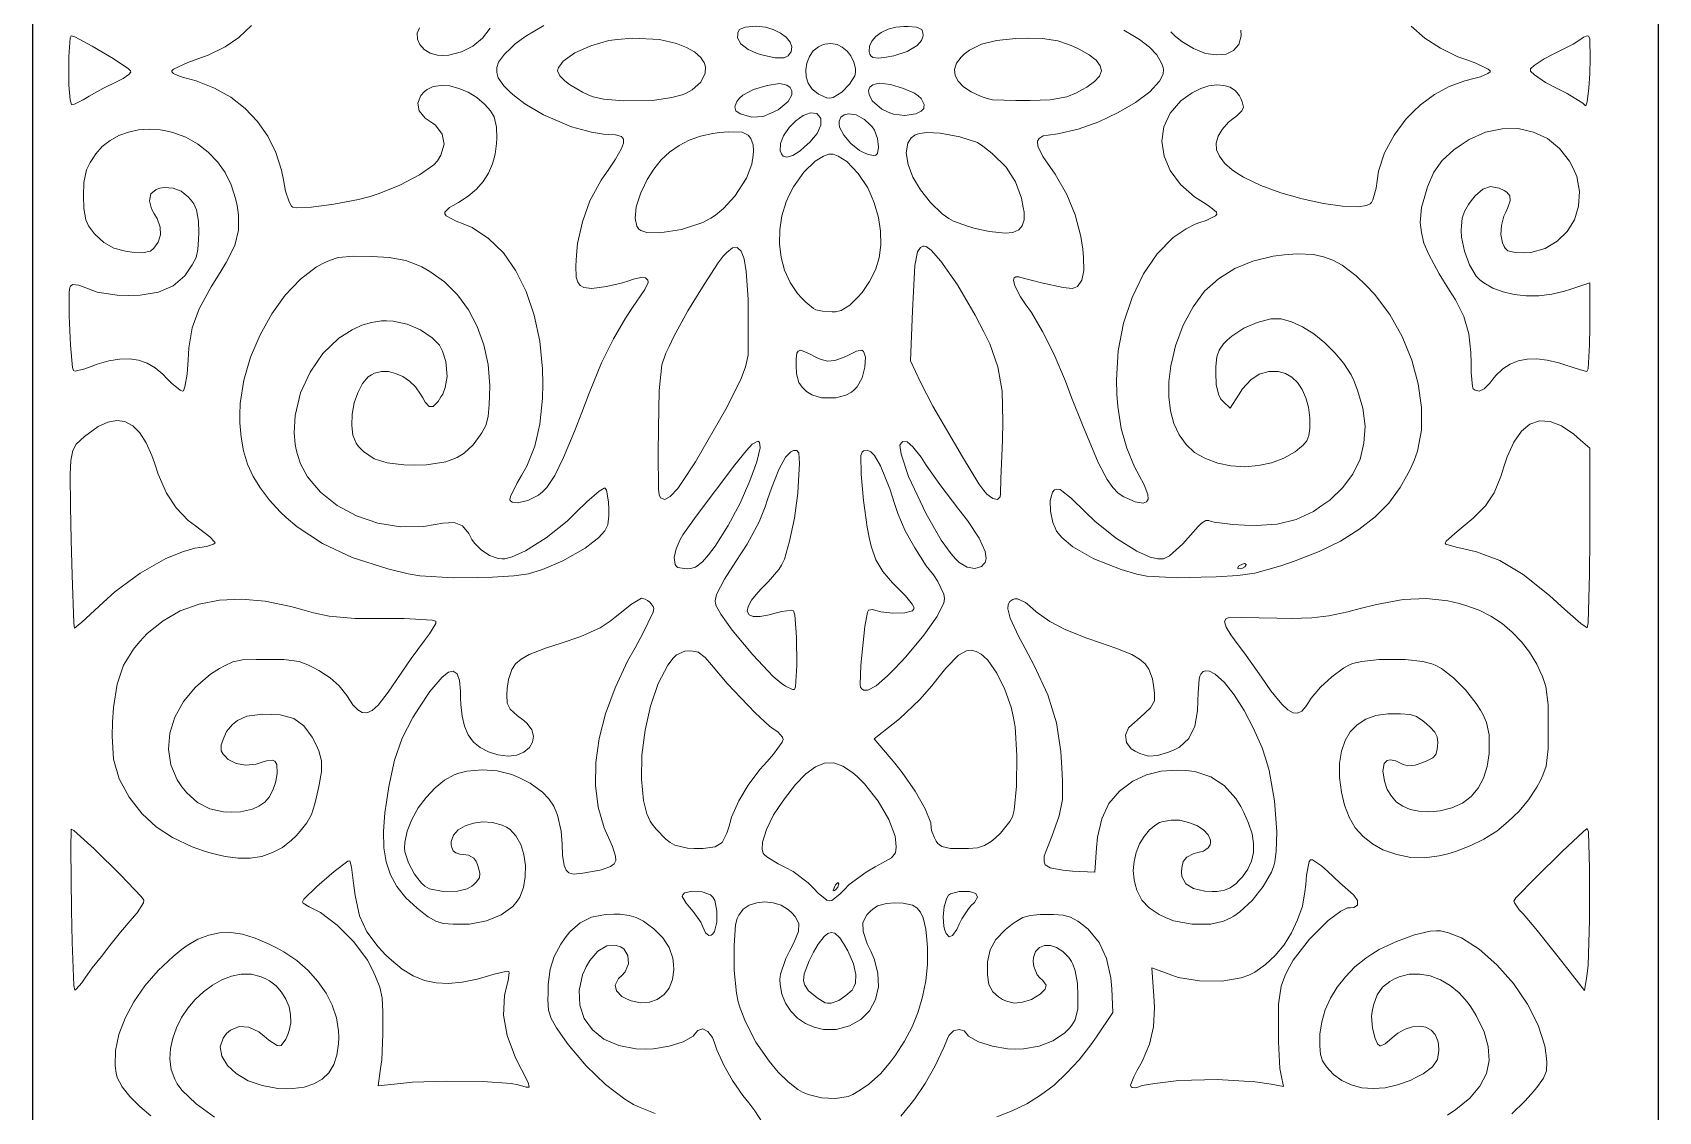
# Model space of a CAD drawing. Header units: metres. Extents: x 499 to 799, y -169 to 531.
# Drawn here: x 498.6 to 798.6, y -18.3 to 180.8 of the extents above; entities that cross this region are included whole.
import ezdxf

# ---------------------------------------------------------------- set-up
doc = ezdxf.new("R2010")
doc.units = ezdxf.units.M

msp = doc.modelspace()

# ---------------------------------------------------------------- linework, layer by layer
msp.add_lwpolyline([(498.59, -168.53), (798.59, -168.53), (798.59, 531.47), (498.59, 531.47)], close=True)
at = {"color": 7, "lineweight": 0}
for points in [[(505.28, 176.38), (505.53, 179.83), (505.72, 180.17), (506.4, 179.98), (509.61, 178.28), (513.45, 175.99), (516.31, 174.1), (516.65, 173.71), (516.7, 173.51), (516.36, 173.08), (515.29, 172.3), (514.23, 171.77), (511.55, 170.5), (509.03, 169.04), (507.96, 168.41), (506.31, 167.59), (505.92, 167.49), (505.77, 167.54), (505.53, 168.41), (505.28, 171.09), (505.28, 173.85)], [(632.49, 176.87), (630.6, 177.69), (629.28, 178.71), (628.65, 179.83), (628.7, 180.41), (628.75, 180.8), (629.04, 181.34), (630.06, 181.82), (631.42, 181.92), (632.25, 181.97), (633.8, 181.77), (635.26, 181.34), (636.57, 180.71), (637.64, 179.93), (638.37, 179.05), (638.66, 178.13), (638.56, 177.26), (638.27, 176.87), (637.98, 176.53), (637.25, 176.14), (635.6, 176.14), (633.61, 176.58)], [(652.95, 177.3), (653, 178.28), (653.43, 179.2), (654.21, 180.07), (655.18, 180.8), (656.45, 181.39), (657.85, 181.77), (659.36, 181.92), (660.14, 181.92), (661.69, 181.82), (662.66, 181.34), (662.86, 180.75), (662.91, 180.27), (662.86, 179.98), (662.62, 179.35), (661.79, 178.42), (659.99, 177.3), (657.51, 176.48), (656.06, 176.24), (654.7, 176.04), (653.63, 176.19), (653.24, 176.53), (653.09, 176.82)], [(784.62, 167.78), (781.71, 169.53), (779.76, 170.55), (777.77, 171.57), (775.73, 172.98), (775, 173.66), (774.95, 173.85), (775, 174.1), (775.63, 174.73), (777.48, 175.94), (779.28, 176.87), (782.83, 178.67), (784.43, 179.69), (784.77, 179.93), (785.45, 180.17), (785.69, 180.12), (785.89, 179.69), (785.98, 175.94), (785.89, 173.22), (785.74, 170.55), (785.4, 167.98), (785.21, 167.25), (785.06, 167.34)], [(600.03, 169.77), (597.65, 171.23), (596.83, 171.91), (595.85, 172.79), (595.47, 173.71), (595.66, 174.34), (595.85, 174.68), (596.49, 175.51), (598.62, 177.06), (601.59, 178.37), (604.89, 179.3), (606.54, 179.54), (609.27, 179.73), (614.27, 179.49), (617.43, 178.76), (619.23, 178.03), (620.73, 177.21), (621.9, 176.19), (622.29, 175.6), (622.53, 175.26), (622.77, 174.49), (622.72, 173.27), (621.9, 171.67), (620.3, 170.21), (619.18, 169.63), (618.45, 169.29), (616.55, 168.8), (612.96, 168.27), (607.61, 168.17), (604.02, 168.51), (602.03, 168.95), (601.25, 169.24)], [(642.45, 170.36), (641.72, 171.43), (641.33, 172.64), (641.24, 173.9), (641.43, 175.17), (641.92, 176.38), (642.65, 177.4), (643.62, 178.18), (644.2, 178.47), (644.78, 178.67), (645.9, 178.76), (647.02, 178.57), (647.99, 178.08), (648.91, 177.35), (649.59, 176.48), (650.13, 175.36), (650.42, 174.15), (650.42, 173.47), (650.32, 172.83), (649.35, 171.28), (647.89, 169.77), (646.34, 168.8), (645.71, 168.7), (645.12, 168.75), (643.62, 169.43), (642.94, 169.97)], [(673.6, 169), (671.75, 169.87), (670.34, 170.79), (669.37, 171.81), (668.79, 172.88), (668.69, 174), (669.08, 175.12), (669.9, 176.28), (670.49, 176.82), (671.46, 177.55), (673.65, 178.67), (676.42, 179.35), (680.01, 179.69), (682.2, 179.73), (684.92, 179.69), (687.79, 179.25), (689.53, 178.67), (690.51, 178.28), (691.67, 177.74), (693.52, 176.67), (694.83, 175.7), (695.56, 174.68), (695.8, 173.71), (695.46, 172.74), (694.54, 171.77), (693.13, 170.7), (692.21, 170.21), (691.19, 169.68), (689.44, 168.95), (686.33, 168.41), (682.64, 168.27), (680.01, 168.27), (675.69, 168.41), (674.72, 168.61)], [(629.14, 165.79), (628.36, 166.32), (628.17, 167.1), (628.56, 168.07), (629.04, 168.66), (629.62, 169.24), (631.62, 170.26), (634.14, 171.04), (636.43, 171.38), (637.25, 171.23), (637.74, 171.09), (638.37, 170.65), (638.71, 170.02), (638.66, 169.29), (638.03, 168.07), (636.18, 166.52), (634.82, 165.89), (633.41, 165.3), (631.32, 165.21), (629.82, 165.59)], [(655.28, 166.66), (653.53, 168.17), (652.95, 169.38), (652.85, 170.11), (653.09, 170.7), (653.63, 171.13), (654.06, 171.28), (654.79, 171.43), (656.88, 171.18), (659.26, 170.5), (661.3, 169.63), (661.98, 169.14), (662.52, 168.61), (663.1, 167.49), (663.05, 167), (663.01, 166.76), (662.57, 166.27), (661.55, 165.79), (659.56, 165.5), (657.42, 165.74), (656.45, 166.08)], [(636.52, 158.94), (636.57, 160.3), (637.16, 161.76), (638.18, 163.26), (639.44, 164.53), (640.8, 165.5), (642.11, 165.98), (643.28, 165.84), (643.67, 165.45), (644.01, 164.96), (644.01, 163.7), (643.33, 162.19), (642.01, 160.54), (641.04, 159.72), (640.22, 158.99), (638.86, 158.11), (637.79, 157.77), (637.06, 158.01), (636.77, 158.4)], [(651.15, 159.04), (649.59, 160.3), (648.28, 161.85), (647.46, 163.36), (647.41, 163.94), (647.41, 164.43), (647.75, 165.16), (648.33, 165.59), (649.16, 165.79), (650.57, 165.59), (652.07, 164.77), (653.04, 163.89), (653.48, 163.41), (653.92, 162.78), (654.5, 161.22), (654.7, 159.62), (654.5, 158.45), (654.21, 158.16), (653.92, 158.06), (652.66, 158.35), (651.88, 158.65)], [(522.63, 117.73), (521.22, 118.9), (519.72, 119.78), (518.16, 120.31), (516.46, 120.6), (514.61, 120.55), (512.67, 120.21), (510.53, 119.58), (509.41, 119.14), (508.25, 118.75), (506.45, 118.32), (506.16, 118.41), (505.97, 119), (505.58, 123.13), (505.33, 128.52), (505.33, 132.89), (505.48, 133.72), (505.58, 134.01), (505.97, 134.3), (507.13, 134.16), (508.93, 133.48), (510.53, 132.89), (514.23, 132.31), (516.36, 132.26), (518.45, 132.31), (521.85, 132.89), (524.53, 134.06), (526.66, 135.91), (527.54, 137.17), (528.07, 137.95), (528.75, 139.31), (529.09, 140.77), (529.24, 142.61), (529.29, 143.83), (529.24, 146.01), (528.85, 148.1), (528.36, 149.17), (527.98, 149.66), (527.39, 150.39), (526.03, 151.5), (524.53, 152.09), (522.92, 152.23), (522.1, 152.09), (521.37, 151.84), (520.4, 151.02), (520.15, 149.75), (520.54, 148.25), (521.03, 147.33), (521.56, 146.45), (522.15, 144.9), (522.19, 143.49), (521.76, 142.13), (521.27, 141.45), (520.98, 141.01), (520.35, 140.43), (518.89, 140.13), (516.99, 140.28), (515.73, 140.43), (513.59, 141.01), (511.75, 142.03), (510.05, 143.63), (509.27, 144.65), (508.93, 145.14), (508.44, 146.21), (508.05, 148.35), (508.01, 150.68), (508.05, 153.11), (508.54, 155.44), (509.22, 156.8), (509.71, 157.58), (510.24, 158.4), (511.46, 159.76), (512.91, 160.88), (514.52, 161.8), (516.27, 162.44), (518.11, 162.83), (520.1, 162.97), (522.15, 162.83), (523.17, 162.63), (524.48, 162.34), (526.86, 161.46), (529.04, 160.25), (530.99, 158.74), (532.69, 156.95), (534.1, 154.95), (535.22, 152.67), (536.04, 150.19), (536.33, 148.88), (536.58, 147.18), (536.58, 144.31), (535.9, 141.49), (534.34, 138.34), (533.22, 136.49), (531.57, 133.87), (529.34, 129.78), (528.07, 126.29), (527.44, 122.64), (527.3, 120.41), (527.1, 117.73), (526.71, 115.4), (526.42, 114.67), (526.23, 114.62), (525.84, 114.77), (524.23, 116.08), (523.31, 117.01)], [(610.09, 145.04), (609.75, 146.55), (609.99, 148.64), (610.82, 151.21), (611.5, 152.62), (611.99, 153.69), (613.2, 155.59), (614.56, 157.29), (616.12, 158.74), (617.87, 159.96), (619.76, 160.93), (621.85, 161.66), (624.13, 162.19), (625.35, 162.34), (627.05, 162.48), (629.53, 162.39), (630.64, 161.85), (631.13, 161.27), (631.57, 160.06), (631.62, 158.94), (631.57, 158.16), (631.28, 156.51), (630.3, 153.93), (628.17, 150.58), (626.08, 148.35), (624.57, 147.08), (623.75, 146.55), (622.24, 145.72), (618.35, 144.46), (614.32, 143.83), (611.94, 143.92), (610.82, 144.26), (610.48, 144.51)], [(671.12, 145.04), (668.54, 146.01), (667.67, 146.5), (666.45, 147.37), (664.27, 149.41), (662.42, 151.75), (661.01, 154.13), (660.14, 156.46), (659.8, 158.6), (660.09, 160.4), (660.72, 161.37), (661.35, 161.85), (661.79, 162.05), (662.28, 162.19), (663.59, 162.34), (666.07, 162.24), (669.71, 161.56), (672.92, 160.49), (673.94, 159.81), (675.64, 158.5), (678.21, 155.93), (679.96, 153.25), (681.08, 150.24), (681.37, 148.54), (681.52, 147.67), (681.52, 146.26), (681.18, 145.14), (680.55, 144.36), (679.48, 143.92), (678.07, 143.78), (675.15, 144.07), (672.48, 144.65)], [(764.26, 115.45), (764.02, 118.03), (764.02, 119.82), (763.97, 121.77), (763.58, 125.22), (762.66, 128.38), (761.11, 131.49), (760.04, 133.19), (758.14, 136.25), (756.2, 139.84), (755.32, 141.93), (754.84, 143.88), (754.64, 145.72), (754.89, 148.49), (755.47, 150.63), (755.96, 152.33), (757.12, 155), (758.68, 157.19), (760.81, 159.13), (762.18, 160.1), (763.68, 161.03), (766.69, 162.39), (769.76, 163.02), (772.72, 163.07), (775.54, 162.44), (778.11, 161.22), (780.35, 159.42), (782.19, 157.04), (782.92, 155.63), (783.51, 154.22), (783.99, 151.46), (783.85, 148.78), (783.07, 146.26), (781.76, 144.07), (779.91, 142.27), (777.68, 140.96), (775.05, 140.23), (773.59, 140.13), (772.14, 140.18), (770.82, 140.52), (770.29, 141.01), (770.1, 141.3), (769.8, 141.98), (769.51, 143.54), (769.61, 145.19), (770.05, 146.89), (770.39, 147.67), (770.82, 148.49), (771.21, 149.75), (771.16, 150.68), (770.63, 151.36), (770.14, 151.65), (769.22, 152.09), (767.62, 152.38), (766.16, 151.89), (764.75, 150.68), (764.02, 149.75), (763.54, 149.07), (762.81, 147.76), (762.37, 146.55), (762.22, 145.14), (762.18, 144.26), (762.22, 143.05), (762.81, 140.43), (763.73, 137.9), (764.95, 135.86), (765.63, 135.18), (766.35, 134.59), (768.01, 133.62), (769.9, 132.94), (771.94, 132.46), (774.18, 132.21), (776.51, 132.21), (778.89, 132.51), (781.27, 133.04), (782.44, 133.43), (785.89, 134.59), (785.89, 126.43), (785.84, 123.18), (785.6, 118.75), (785.35, 118.27), (784.19, 118.56), (781.32, 119.48), (780.2, 119.87), (778.06, 120.36), (776.12, 120.6), (774.37, 120.55), (772.72, 120.21), (771.21, 119.58), (769.85, 118.71), (768.59, 117.49), (768.01, 116.81), (767.47, 116.08), (766.4, 115.06), (765.53, 114.62), (764.75, 114.77), (764.41, 115.06)], [(642.69, 129.88), (641.24, 131.05), (640.51, 131.78), (639.73, 132.65), (638.37, 134.69), (637.35, 136.93), (636.72, 139.31), (636.43, 141.83), (636.48, 144.41), (636.86, 146.99), (637.64, 149.56), (638.18, 150.77), (639, 152.33), (640.9, 155.05), (642.99, 157.09), (644.54, 158.01), (645.51, 158.35), (645.95, 158.35), (646.34, 158.35), (647.26, 158.01), (648.82, 156.99), (650.91, 154.81), (652.7, 152.14), (653.34, 150.73), (653.87, 149.37), (654.65, 146.69), (655.04, 144.12), (655.09, 141.59), (654.79, 139.21), (654.11, 136.98), (653.04, 134.84), (651.68, 132.85), (650.81, 131.92), (649.4, 130.46), (647.8, 129.49), (646.73, 129.25), (646.14, 129.25), (644.35, 129.4), (643.13, 129.64)], [(614.08, 96.5), (614.03, 103.16), (614.08, 107.77), (614.22, 114.72), (614.71, 119.48), (615.44, 121.62), (616.02, 122.84), (616.94, 124.73), (619.52, 129.44), (622.48, 134.3), (625.11, 138.29), (626.03, 139.5), (626.66, 140.18), (627.73, 141.06), (628.6, 141.15), (629.33, 140.47), (629.87, 139.02), (630.26, 136.68), (630.6, 131.58), (630.64, 126.77), (630.64, 124.44), (630.6, 121.28), (630.16, 119.09), (629.33, 116.96), (628.65, 115.55), (626.51, 111.32), (620.88, 101.55), (618.4, 97.76), (617.62, 96.65), (616.26, 95.19), (615.24, 94.61), (614.46, 94.95), (614.22, 95.48)], [(673.21, 97.52), (670.15, 102.48), (664.71, 111.86), (662.42, 116.28), (660.58, 120.21), (660.96, 129.44), (661.11, 132.99), (661.4, 137.8), (661.89, 140.33), (662.42, 141.15), (662.86, 141.35), (663.1, 141.35), (663.44, 141.3), (664.37, 140.62), (666.16, 138.58), (669.22, 134.21), (672.53, 128.62), (674.13, 125.56), (675.2, 123.32), (676.71, 119.09), (677.48, 114.62), (677.63, 109.04), (677.53, 105.54), (677.24, 98.44), (677.19, 95.67), (677.1, 95.14), (676.61, 94.61), (675.74, 94.8), (674.67, 95.63), (674.13, 96.26)], [(564.13, 81.83), (557.57, 83.92), (552.08, 86.49), (547.41, 89.55), (545.37, 91.3), (544.25, 92.37), (542.31, 94.51), (540.66, 96.7), (539.3, 98.88), (538.28, 101.17), (537.5, 103.59), (537.06, 106.12), (536.82, 108.79), (536.82, 110.25), (536.92, 112.34), (537.6, 116.62), (538.81, 120.89), (540.56, 125.02), (542.75, 128.91), (545.23, 132.36), (548.04, 135.28), (551.01, 137.56), (552.51, 138.34), (553.39, 138.72), (554.99, 139.26), (557.86, 139.55), (561.16, 139.45), (564.37, 139.26), (567.48, 138.72), (569.37, 138), (570.39, 137.56), (571.9, 136.73), (574.62, 134.79), (577, 132.41), (579.04, 129.64), (580.65, 126.53), (581.86, 123.18), (582.64, 119.53), (582.98, 115.69), (582.93, 113.7), (582.83, 112.15), (582.64, 109.91), (582.2, 108.31), (581.47, 106.9), (580.89, 106.07), (579.87, 104.71), (578.22, 103.16), (576.95, 102.38), (574.86, 101.55), (571.27, 101.02), (569.03, 100.97), (567.09, 101.02), (564.03, 101.36), (561.65, 102.14), (559.66, 103.5), (558.73, 104.42), (558.3, 105), (557.71, 106.51), (557.52, 108.31), (557.57, 110.35), (557.96, 112.44), (558.59, 114.33), (559.46, 116.03), (560.53, 117.25), (561.11, 117.64), (561.7, 117.93), (562.96, 118.22), (564.27, 118.22), (565.58, 117.88), (566.9, 117.3), (568.11, 116.47), (569.23, 115.4), (570.2, 114.09), (570.59, 113.36), (571.03, 112.58), (571.75, 111.76), (572.53, 111.81), (573.41, 112.73), (573.94, 113.56), (574.28, 114.09), (574.72, 115.3), (575.06, 117.35), (574.86, 120.12), (574.23, 122.01), (573.65, 123.08), (573.26, 123.52), (572.34, 124.44), (570.15, 125.95), (567.72, 127.01), (565.15, 127.55), (563.88, 127.6), (562.96, 127.6), (561.11, 127.31), (559.32, 126.77), (557.57, 125.95), (555.09, 124.39), (552.17, 121.57), (549.79, 118.12), (548.04, 114.28), (547.02, 110.15), (546.88, 106.95), (547.02, 104.86), (547.22, 103.84), (547.46, 102.91), (548.04, 101.21), (549.31, 98.83), (551.74, 95.97), (554.8, 93.54), (558.34, 91.59), (562.28, 90.28), (566.46, 89.6), (570.73, 89.65), (572.87, 90.04), (574.28, 90.28), (576.37, 90.38), (577.93, 89.75), (579.09, 88.34), (579.67, 87.27), (580.11, 86.59), (581.38, 85.33), (582.88, 84.31), (584.49, 83.72), (585.21, 83.67), (585.75, 83.67), (587.11, 84.06), (589.54, 85.13), (593.33, 87.56), (597.22, 90.62), (598.96, 92.32), (600.86, 94.22), (603.14, 96.16), (604.07, 96.74), (604.26, 96.74), (604.5, 96.36), (604.84, 94.22), (604.89, 92.76), (604.89, 91.59), (604.75, 89.94), (604.16, 88.82), (603, 87.56), (601.98, 86.73), (600.57, 85.62), (596.44, 83.28), (594.25, 82.36), (592.65, 81.73), (590.12, 80.9), (587.4, 80.52), (583.46, 80.32), (580.6, 80.22), (576.27, 80.18), (570.05, 80.52), (567.92, 80.9)], [(699.45, 81.73), (694.39, 83.67), (690.51, 85.86), (688.51, 87.61), (687.54, 88.78), (687.25, 89.41), (686.81, 90.38), (686.38, 92.47), (686.33, 94.46), (686.77, 95.97), (687.15, 96.4), (687.45, 96.55), (688.17, 96.45), (690.21, 94.9), (692.79, 92.37), (694.64, 90.57), (698.57, 87.41), (702.31, 85.08), (704.79, 84.01), (706.2, 83.67), (706.78, 83.67), (707.27, 83.67), (708.39, 84.21), (710.82, 86.44), (713.63, 89.65), (714.27, 90.28), (715.09, 90.72), (715.63, 90.72), (715.92, 90.62), (716.6, 90.43), (720.05, 90.04), (722.19, 89.89), (724.37, 89.8), (728.26, 90.09), (731.71, 90.96), (734.92, 92.42), (736.47, 93.49), (737.93, 94.51), (740.31, 96.79), (742.21, 99.32), (743.52, 102.09), (744.25, 105.05), (744.44, 108.16), (744.05, 111.47), (743.08, 114.82), (742.35, 116.57), (741.87, 117.64), (740.5, 119.73), (738.85, 121.72), (737.01, 123.52), (734.97, 125.17), (732.92, 126.48), (730.88, 127.4), (728.99, 127.94), (728.11, 127.99), (727.05, 127.94), (724.57, 127.31), (722.09, 126.24), (719.85, 124.78), (719.03, 124), (718.35, 123.32), (717.52, 122.16), (717.08, 120.94), (716.94, 119.19), (716.94, 117.98), (716.99, 115.84), (717.38, 114.04), (717.86, 113.17), (718.25, 112.73), (719.56, 111.47), (721.12, 113.9), (721.85, 115.06), (723.35, 116.71), (724.91, 117.78), (726.71, 118.22), (727.73, 118.27), (728.41, 118.27), (729.77, 117.88), (730.93, 117.2), (732, 116.23), (732.83, 114.92), (733.51, 113.41), (733.99, 111.66), (734.24, 109.67), (734.24, 108.65), (734.24, 107.73), (734.09, 106.41), (733.7, 105.44), (732.97, 104.57), (732.44, 104.13), (731.56, 103.4), (729.47, 102.23), (727.19, 101.36), (724.76, 100.87), (722.24, 100.68), (719.71, 100.83), (717.28, 101.31), (715, 102.19), (713.98, 102.72), (713, 103.3), (711.45, 104.76), (710.14, 106.56), (709.16, 108.65), (708.53, 110.98), (708.24, 113.56), (708.24, 116.33), (708.63, 119.29), (708.97, 120.84), (709.5, 122.98), (710.91, 126.82), (712.71, 130.17), (714.85, 133.04), (717.42, 135.37), (720.39, 137.27), (723.74, 138.63), (727.48, 139.55), (729.52, 139.79), (731.9, 139.99), (734.92, 139.84), (736.76, 139.41), (738.51, 138.77), (740.21, 137.85), (742.79, 135.91), (744.59, 134.16), (746.19, 132.51), (749.01, 128.76), (751.29, 124.68), (753.09, 120.36), (754.26, 115.99), (754.89, 111.61), (754.84, 107.43), (754.11, 103.55), (753.48, 101.8), (752.7, 100.05), (750.95, 96.84), (748.81, 93.97), (746.29, 91.4), (743.32, 89.07), (739.92, 86.93), (735.99, 85.03), (731.56, 83.28), (729.09, 82.46), (727.19, 81.88), (724.08, 81.05), (720.97, 80.61), (716.99, 80.37), (714.22, 80.27), (709.89, 80.18), (704.16, 80.47), (702.36, 80.86)], [(640.56, 115.35), (639.97, 116.23), (639.54, 117.83), (639.49, 119.44), (639.49, 120.6), (639.63, 121.62), (639.83, 122.01), (640.36, 122.16), (641.92, 121.52), (643.13, 120.89), (643.91, 120.5), (645.27, 120.16), (646.63, 120.26), (648.23, 120.84), (649.25, 121.33), (650.61, 122.01), (651.59, 122.2), (651.93, 121.91), (652.02, 121.62), (652.27, 120.89), (652.17, 119.05), (651.64, 117.05), (650.71, 115.4), (650.13, 114.77), (649.69, 114.43), (648.62, 113.9), (646.78, 113.36), (644.15, 113.41), (642.4, 113.94), (641.38, 114.53), (640.99, 114.92)], [(505.58, 93.34), (505.53, 99.22), (505.67, 101.85), (506.01, 103.64), (506.65, 104.86), (508.15, 106.27), (509.76, 107.43), (510.68, 108.07), (512.48, 108.89), (514.13, 109.18), (515.63, 108.99), (517.09, 108.21), (518.36, 106.9), (519.57, 105.1), (520.59, 102.77), (521.08, 101.41), (521.76, 99.32), (523.31, 95.82), (525.11, 93.1), (527.3, 90.77), (528.66, 89.75), (531.28, 87.75), (532.25, 86.78), (532.3, 86.64), (531.96, 86.39), (530.7, 85.96), (529.48, 85.76), (528.51, 85.62), (526.47, 85.03), (523.17, 83.72), (518.45, 81.05), (513.79, 77.6), (511.6, 75.61), (507.71, 71.96), (506.35, 70.89), (506.21, 71.82), (505.87, 80.66), (505.72, 87.12)], [(778.5, 76.92), (773.64, 80.81), (769.32, 83.38), (764.99, 84.99), (762.66, 85.52), (761.25, 85.81), (759.36, 86.39), (759.21, 86.59), (759.41, 86.93), (761.45, 88.73), (762.9, 89.94), (764.41, 91.2), (766.65, 93.44), (768.25, 95.87), (769.51, 98.88), (770.14, 100.83), (770.68, 102.48), (771.89, 105.2), (773.3, 107.24), (774.86, 108.55), (776.65, 109.13), (778.6, 109.04), (780.69, 108.21), (782.97, 106.66), (784.19, 105.59), (785.89, 104.08), (785.89, 87.51), (785.84, 80.86), (785.6, 71.87), (785.4, 70.94), (784.23, 71.72), (781.32, 74.34)], [(617.14, 82.65), (616.99, 83.92), (617.33, 85.52), (618.06, 87.27), (618.59, 88.1), (621.02, 91.54), (628.17, 101.02), (630.3, 103.69), (631.37, 104.86), (632.39, 105.39), (632.73, 105.2), (632.83, 104.18), (632.25, 101.55), (630.94, 98.06), (629.14, 93.97), (626.95, 89.84), (624.52, 86.01), (623.31, 84.4), (622.19, 83.14), (620.88, 82.12), (620, 81.88), (619.52, 81.83), (618.84, 81.88), (617.67, 82.07), (617.43, 82.26)], [(668.06, 84.6), (666.26, 87.12), (663.44, 91.98), (660.19, 98.88), (658.83, 102.96), (658.63, 104.66), (658.83, 105.05), (659.17, 105.34), (659.94, 105.25), (661.01, 104.32), (662.52, 102.43), (663.44, 100.97), (666.02, 97.38), (669.52, 92.76), (671.07, 90.77), (673.26, 87.51), (674.37, 85.03), (674.52, 83.72), (674.33, 82.99), (674.08, 82.75), (673.65, 82.26), (672.43, 81.88), (671.02, 82.12), (669.56, 82.99), (668.88, 83.67)], [(635.21, 61.95), (631.47, 65.94), (627.68, 70.51), (625.59, 73.47), (624.72, 74.98), (624.57, 75.46), (624.52, 75.9), (624.77, 77.11), (626.27, 79.93), (628.36, 83.19), (630.45, 86.39), (632.64, 90.52), (633.75, 93.25), (634.19, 94.61), (634.92, 96.74), (636.28, 100.15), (637.54, 102.43), (638.47, 103.4), (639, 103.69), (639.29, 103.69), (639.59, 103.69), (639.97, 103.25), (640.12, 101.26), (639.93, 98.1), (639.78, 95.82), (639.15, 91.2), (638.27, 86.93), (637.3, 83.62), (636.77, 82.51), (636.28, 81.73), (634.34, 79.4), (633.17, 78.23), (632.39, 77.45), (631.23, 76.04), (630.6, 74.88), (630.45, 74), (630.79, 73.37), (631.57, 73.03), (632.83, 73.03), (634.53, 73.32), (635.6, 73.62), (636.82, 73.96), (638.66, 74.2), (639, 74.05), (639.24, 73.37), (639.54, 69.24), (639.63, 63.99), (639.39, 60.06), (639.2, 59.57), (638.81, 59.57), (637.5, 60.2), (636.72, 60.74)], [(651.3, 60.5), (651.44, 64.04), (652.17, 71.19), (652.66, 73.81), (652.8, 74.2), (653.58, 74.34), (654.21, 74.15), (655.13, 73.91), (657.32, 73.66), (659.51, 73.71), (660.96, 74.1), (661.21, 74.44), (661.26, 74.64), (660.87, 75.32), (659.65, 76.87), (658.44, 78.09), (657.27, 79.25), (655.47, 81.34), (654.21, 83.48), (653.34, 86.01), (652.95, 87.61), (652.56, 89.5), (651.88, 94.41), (651.49, 99.32), (651.44, 102.77), (651.64, 103.35), (651.93, 103.59), (652.56, 103.74), (653.24, 103.45), (653.92, 102.72), (655.04, 100.83), (656.74, 96.6), (657.71, 93.68), (658.24, 92.03), (659.6, 88.87), (661.35, 85.71), (663.49, 82.41), (664.8, 80.71), (665.63, 79.49), (666.75, 77.16), (666.84, 76.34), (666.75, 75.51), (665.43, 72.94), (663.05, 69.58), (659.7, 65.6), (657.66, 63.46), (656.35, 62.1), (654.26, 60.25), (652.7, 59.43), (651.93, 59.43), (651.54, 59.72), (651.34, 59.96)], [(722.53, 82.65), (722.19, 82.8), (721.85, 82.7), (721.17, 82.36), (720.92, 81.97), (721.17, 81.88), (721.46, 81.83), (721.7, 81.88), (722.24, 82.22), (722.43, 82.46)], [(528.07, 30.52), (524.43, 32.22), (521.42, 34.21), (518.84, 36.59), (517.68, 38), (516.41, 39.7), (514.57, 43.05), (513.54, 46.7), (513.25, 50.97), (513.35, 53.55), (513.5, 56.22), (514.18, 60.55), (515.39, 64.04), (517.19, 67.01), (518.4, 68.42), (519.76, 69.87), (522.68, 72.25), (525.84, 74.05), (529.34, 75.32), (533.08, 76.04), (537.16, 76.24), (541.53, 75.85), (546.25, 74.88), (548.72, 74.2), (550.42, 73.71), (553.34, 73.08), (558.05, 72.64), (563.4, 72.64), (567.14, 72.64), (572.34, 72.35), (572.97, 72.16), (572.97, 71.77), (571.85, 69.83), (570.93, 68.61), (568.45, 65.31), (565.83, 61.42), (564.22, 59.04), (562.33, 56.66), (561.26, 55.69), (560.29, 55.25), (559.41, 55.3), (558.59, 55.78), (557.71, 56.76), (557.28, 57.39), (556.59, 58.46), (555.14, 60.25), (553.49, 61.71), (551.44, 63.07), (550.23, 63.7), (549.4, 64.14), (547.8, 64.72), (544.93, 65.11), (541.73, 65.11), (539.88, 65.11), (537.35, 65.02), (535.56, 64.68), (534, 63.95), (533.08, 63.41), (531.43, 62.39), (528.66, 60.01), (526.47, 57.34), (524.87, 54.47), (523.94, 51.51), (523.65, 48.54), (524.09, 45.63), (525.25, 42.86), (526.13, 41.6), (527.05, 40.48), (529.04, 38.73), (531.28, 37.56), (533.81, 36.98), (535.22, 36.93), (536.96, 36.98), (539.15, 37.47), (540.37, 38), (541.44, 38.78), (542.26, 39.7), (542.89, 40.87), (543.38, 42.18), (543.52, 42.96), (543.72, 44.12), (543.67, 45.73), (543.28, 46.31), (542.8, 46.5), (541.78, 46.41), (540.8, 46.11), (539.88, 45.77), (537.94, 45.58), (536.19, 45.92), (534.68, 46.65), (534.1, 47.23), (533.76, 47.62), (533.42, 48.25), (533.42, 49.37), (533.9, 50.63), (534.39, 51.8), (535.51, 53.11), (536.43, 53.84), (538.13, 54.62), (541.05, 55.01), (542.75, 54.96), (544.3, 54.86), (546.78, 54.18), (548.67, 52.87), (550.18, 50.78), (550.91, 49.32), (551.4, 48.25), (551.93, 46.41), (551.93, 44.36), (551.44, 41.64), (551.01, 39.75), (550.67, 38.44), (550.04, 36.49), (549.21, 34.94), (547.99, 33.43), (547.22, 32.56), (546.39, 31.78), (544.69, 30.42), (542.84, 29.45), (540.9, 28.77), (538.76, 28.43), (536.53, 28.43), (534.1, 28.72), (531.52, 29.35), (530.16, 29.79)], [(569.57, 19.2), (567.48, 21.14), (565.83, 23.18), (564.61, 25.37), (563.83, 27.75), (563.4, 30.37), (563.35, 33.43), (563.59, 36.83), (563.88, 38.78), (564.32, 41.69), (565.39, 46.5), (566.8, 50.58), (568.74, 54.37), (570.01, 56.32), (571.9, 59.18), (574.14, 61.81), (575.35, 62.73), (576.22, 62.93), (576.91, 62.44), (577.34, 61.23), (577.54, 59.28), (577.54, 58.02), (577.59, 56.8), (577.83, 54.62), (578.27, 52.77), (578.99, 51.17), (579.97, 49.86), (581.18, 48.84), (582.69, 48.06), (584.44, 47.52), (585.41, 47.38), (586.33, 47.28), (587.93, 47.47), (589.25, 48.01), (590.27, 48.84), (590.85, 49.86), (591.04, 50.97), (590.7, 52.14), (589.88, 53.31), (589.25, 53.84), (588.08, 54.71), (586.72, 55.93), (586.14, 57.05), (586.09, 58.6), (586.19, 59.77), (586.38, 61.42), (587.01, 63.27), (587.69, 64.29), (588.76, 65.16), (590.22, 65.99), (593.23, 67.2), (596.1, 68.12), (599.74, 69.34), (603.29, 70.94), (605.18, 72.16), (606.11, 72.89), (609.12, 75.32), (610.92, 76.39), (611.6, 76.24), (612.04, 76), (612.47, 75.7), (613.1, 74.88), (613.25, 74.49), (613.1, 73.81), (611.21, 69.87), (609.75, 67.25), (608.39, 64.77), (606.06, 59.86), (604.31, 55.1), (603.14, 50.49), (602.51, 46.07), (602.46, 41.84), (602.95, 37.85), (604.07, 34.02), (604.84, 32.22), (605.62, 30.57), (606.16, 28.82), (606.2, 27.99), (605.91, 27.36), (605.23, 26.87), (603.58, 26.29), (601.88, 25.95), (600.13, 25.66), (598.38, 25.51), (597.56, 25.71), (597.02, 26.19), (596.68, 27.07), (596.39, 29.01), (596.29, 31), (596.1, 33.43), (595.47, 36.35), (594.79, 38), (593.86, 39.41), (592.7, 40.62), (590.41, 42.28), (588.32, 43.3), (587.01, 43.88), (584.34, 44.56), (581.57, 44.75), (578.7, 44.46), (577.25, 44.12), (576.37, 43.83), (574.57, 42.81), (572.87, 41.4), (571.22, 39.65), (569.76, 37.71), (568.6, 35.57), (567.72, 33.43), (567.28, 31.34), (567.24, 30.37), (567.28, 29.59), (567.96, 27.6), (569.08, 25.51), (570.35, 23.81), (570.98, 23.28), (571.85, 22.79), (574.33, 22.31), (577, 22.35), (578.75, 22.79), (579.67, 23.28), (579.97, 23.52), (580.45, 24.01), (581.04, 24.78), (581.13, 25.61), (580.89, 26.68), (580.6, 27.41), (580.45, 27.8), (580.01, 28.43), (579.04, 28.96), (578.02, 29.11), (577.44, 29.16), (576.66, 29.4), (576.18, 29.79), (575.93, 30.42), (575.84, 30.91), (575.84, 31.54), (576.27, 32.7), (577.15, 33.68), (578.41, 34.4), (579.97, 34.89), (581.67, 35.13), (583.46, 34.99), (585.21, 34.55), (586.04, 34.16), (586.67, 33.77), (587.79, 32.56), (588.66, 30.95), (589.25, 29.11), (589.54, 27.07), (589.49, 24.98), (589.15, 23.03), (588.47, 21.24), (587.98, 20.51), (587.21, 19.54), (585.07, 17.98), (582.35, 16.86), (579.19, 16.28), (577.49, 16.23), (576.18, 16.23), (574.33, 16.38), (572.97, 16.81), (571.61, 17.59), (570.78, 18.22)], [(706.44, 18.03), (704.6, 19.24), (703.29, 20.7), (702.36, 22.55), (702.02, 23.62), (701.83, 24.44), (701.68, 26.14), (701.83, 27.84), (702.22, 29.5), (702.85, 31.05), (703.67, 32.46), (704.69, 33.68), (705.86, 34.6), (706.54, 34.99), (707.17, 35.23), (708.68, 35.47), (710.28, 35.42), (711.89, 35.04), (713.39, 34.45), (714.61, 33.68), (715.53, 32.75), (715.92, 31.78), (715.92, 31.25), (715.87, 30.91), (715.53, 30.37), (714.61, 29.74), (713.59, 29.45), (712.76, 29.21), (711.55, 28.62), (710.87, 27.84), (710.62, 26.63), (710.57, 25.85), (710.62, 25.03), (711.35, 23.71), (712.81, 22.84), (714.9, 22.35), (716.21, 22.31), (717.13, 22.31), (718.49, 22.5), (719.56, 22.94), (720.58, 23.71), (721.21, 24.35), (721.85, 24.98), (722.82, 26.39), (723.5, 27.89), (723.84, 29.45), (723.84, 31.15), (723.6, 32.95), (722.96, 34.89), (722.09, 36.88), (721.51, 37.95), (720.58, 39.46), (718.45, 41.84), (715.97, 43.44), (713.05, 44.41), (711.35, 44.61), (709.75, 44.7), (706.83, 44.51), (704.11, 43.83), (701.58, 42.62), (700.37, 41.74), (699.11, 40.82), (697.16, 38.53), (695.85, 35.72), (695.07, 32.31), (694.88, 30.32), (694.59, 25.85), (690.46, 26.05), (688.66, 26.19), (686.33, 26.63), (685.45, 27.21), (685.21, 27.75), (685.26, 28.82), (685.6, 29.79), (686.67, 32.46), (688.03, 36.25), (688.61, 39.26), (688.61, 42.71), (688.51, 45.09), (688.32, 48.11), (687.49, 53.4), (685.89, 58.55), (683.41, 63.99), (681.71, 67.15), (680.5, 69.39), (678.94, 72.74), (678.55, 74.44), (678.6, 75.27), (678.89, 75.8), (679.43, 76.19), (679.82, 76.29), (680.35, 76.29), (681.81, 75.61), (682.54, 75.02), (683.75, 73.91), (686.28, 72.11), (689.24, 70.55), (693.13, 69.05), (695.61, 68.17), (698.48, 67.2), (701.39, 65.99), (702.8, 65.16), (703.87, 64.29), (704.55, 63.31), (705.23, 61.52), (705.47, 59.86), (705.62, 58.84), (705.57, 57.44), (704.84, 56.17), (702.95, 54.37), (701.39, 53.06), (700.81, 52.48), (700.22, 51.12), (700.42, 49.76), (701.29, 48.59), (702.02, 48.15), (702.9, 47.72), (704.5, 47.28), (706.15, 47.38), (708, 47.91), (709.12, 48.35), (710.23, 48.93), (711.93, 50.54), (713.05, 52.77), (713.54, 55.64), (713.59, 57.44), (713.63, 58.94), (713.83, 61.47), (713.98, 62.05), (714.12, 62.39), (714.56, 62.88), (715.09, 63.02), (715.72, 62.93), (716.79, 62.39), (718.49, 60.84), (720.29, 58.55), (722.14, 55.69), (723.89, 52.38), (725.44, 48.79), (726.07, 46.89), (726.75, 44.61), (727.73, 39.02), (728.16, 33.29), (728.07, 29.64), (727.82, 27.75), (727.63, 27.02), (727.19, 25.85), (725.64, 23.23), (723.6, 20.65), (721.36, 18.52), (720.24, 17.74), (719.66, 17.4), (718.3, 16.81), (715.97, 16.28), (712.52, 16.23), (709.12, 16.86), (707.61, 17.5)], [(748.81, 29.59), (748.81, 29.59), (750.32, 29.11), (752.89, 28.57), (755.42, 28.48), (758.14, 28.86), (759.7, 29.25), (761.11, 29.69), (763.83, 30.71), (766.35, 31.93), (768.73, 33.43), (770.87, 35.18), (772.87, 37.08), (774.61, 39.21), (776.12, 41.55), (776.8, 42.76), (777.24, 43.73), (777.87, 45.39), (778.26, 48.64), (778.26, 52.67), (778.26, 56.71), (777.82, 60.11), (777.19, 61.95), (776.7, 63.02), (776.12, 64.24), (774.81, 66.42), (773.3, 68.37), (771.6, 70.17), (769.76, 71.72), (767.67, 73.08), (765.48, 74.2), (763.05, 75.07), (761.79, 75.41), (759.75, 75.9), (755.76, 76.34), (751.49, 76.14), (746.53, 75.22), (743.57, 74.49), (741.28, 73.91), (737.78, 73.13), (734.63, 72.79), (730.79, 72.69), (728.16, 72.74), (721.65, 72.84), (719.22, 72.79), (718.79, 72.69), (718.49, 72.11), (718.79, 71.09), (719.66, 69.63), (720.34, 68.71), (722.53, 65.84), (725.34, 61.81), (727.05, 59.33), (729.09, 56.85), (730.2, 55.78), (731.18, 55.25), (732, 55.2), (732.78, 55.59), (733.51, 56.41), (733.9, 57), (734.53, 57.97), (736.23, 60.01), (738.32, 61.91), (740.46, 63.51), (741.48, 64.04), (742.16, 64.33), (743.86, 64.72), (747.06, 65.11), (751.87, 65.11), (755.08, 64.72), (756.78, 64.29), (757.41, 64.04), (758.53, 63.46), (760.77, 61.71), (762.95, 59.52), (764.95, 57), (765.72, 55.73), (766.21, 54.91), (766.84, 53.5), (767.33, 51.17), (767.37, 49.03), (767.33, 47.72), (766.99, 45.34), (766.31, 43.2), (765.33, 41.35), (764.02, 39.8), (762.42, 38.58), (760.47, 37.71), (758.29, 37.17), (757.07, 37.03), (756.15, 36.98), (754.35, 37.08), (752.8, 37.42), (751.44, 38), (750.22, 38.78), (749.3, 39.85), (748.52, 41.11), (748.04, 42.62), (747.89, 43.44), (747.74, 44.46), (747.99, 45.92), (748.52, 46.45), (749.06, 46.6), (750.13, 46.41), (751, 45.97), (751.49, 45.73), (752.31, 45.48), (753.67, 45.58), (755.08, 46.11), (755.86, 46.41), (756.93, 46.94), (757.51, 47.57), (757.75, 48.49), (757.8, 49.18), (757.85, 49.81), (757.75, 50.83), (757.32, 51.7), (756.49, 52.62), (755.81, 53.21), (755.13, 53.79), (753.96, 54.57), (752.75, 54.96), (751, 55.1), (749.83, 55.1), (748.62, 55.1), (746.43, 54.76), (744.59, 54.08), (742.98, 53.06), (741.72, 51.75), (740.75, 50.15), (740.07, 48.2), (739.73, 45.97), (739.73, 44.75), (739.73, 43.3), (740.07, 40.62), (740.65, 38.19), (741.53, 36.01), (742.64, 34.06), (744.1, 32.41), (745.8, 31.05), (747.74, 29.98)], [(615.44, 31.93), (613.64, 33.77), (612.91, 34.7), (612.57, 35.28), (611.94, 36.59), (611.31, 39.07), (610.92, 43), (611.01, 47.43), (611.6, 52.04), (612.62, 56.51), (614.03, 60.64), (615.78, 64.04), (616.8, 65.36), (617.38, 65.94), (618.93, 66.62), (619.86, 66.67), (620.44, 66.62), (621.41, 66.42), (622.72, 65.45), (623.84, 64.14), (626.76, 60.64), (631.91, 55.25), (634.58, 52.77), (635.41, 52.19), (636.09, 51.75), (636.96, 50.78), (637.06, 50.34), (636.91, 49.86), (635.31, 47.62), (634.14, 46.26), (632.78, 44.8), (630.6, 41.89), (628.9, 39.02), (627.58, 36.01), (627.1, 34.36), (626.71, 33.04), (625.83, 31.34), (624.52, 30.52), (622.34, 30.23), (620.68, 30.23), (619.42, 30.27), (617.09, 30.86), (616.21, 31.34)], [(665, 32.17), (664.46, 33.53), (664.41, 34.02), (664.32, 34.94), (663.3, 37.56), (661.45, 40.77), (659.02, 44.27), (657.66, 45.97), (653.87, 50.44), (655.33, 51.6), (658.53, 54.13), (662.28, 57.73), (664.51, 60.25), (665.63, 61.66), (667.09, 63.51), (669.42, 65.89), (670.88, 66.67), (671.8, 66.81), (672.67, 66.57), (673.6, 66.08), (674.03, 65.7), (674.86, 64.97), (676.51, 62.59), (677.97, 59.57), (679.14, 56.27), (679.53, 54.62), (679.87, 52.67), (680.21, 47.38), (680.16, 41.74), (679.72, 37.27), (679.38, 36.06), (678.89, 35.18), (677.19, 33.04), (676.17, 32.12), (675.44, 31.54), (674.23, 30.76), (672.97, 30.37), (671.27, 30.23), (670.05, 30.23), (667.96, 30.23), (666.36, 30.61), (665.63, 31.15), (665.34, 31.59)], [(641.72, 23.91), (638.9, 26), (637.5, 26.73), (636.18, 27.41), (634.05, 28.67), (633.56, 29.11), (633.41, 29.35), (633.22, 30.03), (633.27, 31.39), (634, 33.72), (635.31, 36.4), (636.23, 37.81), (637.35, 39.41), (639.39, 42.03), (641.29, 44.02), (643.03, 45.29), (644.74, 45.97), (646.44, 46.02), (648.09, 45.43), (649.89, 44.27), (650.81, 43.44), (652.12, 42.13), (654.6, 38.97), (656.59, 35.57), (657.76, 32.51), (657.9, 31.25), (657.95, 30.47), (657.81, 29.4), (657.08, 28.52), (655.43, 27.55), (654.06, 26.82), (652.41, 25.85), (649.25, 23.57), (648.33, 22.6), (647.55, 21.77), (646.05, 20.65), (645.56, 20.56), (645.12, 20.7), (643.52, 21.97), (642.69, 22.89)], [(505.67, 30.27), (505.72, 33.77), (506.21, 33.53), (509.95, 30.13), (514.91, 25.27), (518.65, 21.38), (519.13, 20.7), (519.08, 20.22), (517.92, 18.37), (516.99, 17.3), (514.81, 14.77), (512.86, 12.3), (511.31, 10.26), (510.44, 9.23), (509.61, 8.21), (508.3, 6.32), (507.67, 5.44), (506.65, 4.23), (506.4, 4.08), (506.21, 4.91), (505.87, 12.93), (505.77, 18.81)], [(775.97, 15.41), (773.59, 18.18), (772.91, 18.9), (771.99, 20.17), (771.89, 20.51), (772.28, 21.09), (775.88, 24.83), (780.79, 29.69), (784.72, 33.38), (785.45, 33.92), (785.69, 33.29), (785.84, 26.58), (785.84, 17.01), (785.6, 8.7), (785.35, 6.66), (784.96, 4.04), (780.1, 10.21)], [(586.91, -13.12), (581.67, -12.78), (574.96, -12.73), (568.69, -12.92), (566.46, -13.12), (562.33, -13.6), (562.81, -10.4), (563.01, -8.79), (563.25, -4.03), (563.25, -1.6), (563.25, 0.1), (563.11, 2.68), (562.67, 4.62), (561.89, 6.61), (561.26, 7.92), (560.38, 9.58), (557.86, 12.98), (554.8, 16.09), (551.74, 18.42), (550.38, 19.1), (549.6, 19.44), (548.53, 20.12), (548.38, 20.36), (548.67, 20.85), (551.06, 23.18), (554.26, 26), (556.74, 27.89), (557.13, 27.94), (557.42, 26.78), (557.81, 23.81), (558.1, 21.53), (558.93, 17.79), (560.29, 14.82), (562.38, 12.05), (563.79, 10.55), (564.81, 9.58), (566.8, 7.92), (568.79, 6.71), (570.88, 5.88), (573.07, 5.4), (575.35, 5.3), (577.88, 5.54), (580.6, 6.13), (582.1, 6.56), (583.76, 7.05), (586.14, 7.58), (586.48, 7.53), (586.53, 7.29), (586.33, 5.88), (586.09, 4.91), (585.65, 3.06), (585.46, -0.53), (586.14, -4.32), (587.69, -8.4), (588.86, -10.69), (590.02, -12.97), (590.22, -13.8), (589.64, -13.8), (588.18, -13.41)], [(701.2, -13.46), (701.78, -11.9), (702.36, -10.83), (703.33, -9.08), (704.69, -5.88), (705.42, -2.67), (705.62, 0.88), (705.47, 2.97), (705.13, 8.21), (708.29, 7), (709.99, 6.42), (713.93, 5.79), (718.01, 5.74), (721.6, 6.32), (723.01, 6.85), (724.08, 7.39), (726.07, 8.8), (727.87, 10.5), (729.52, 12.44), (730.88, 14.68), (732, 17.06), (732.88, 19.58), (733.36, 22.21), (733.51, 23.57), (733.65, 25.27), (734.14, 27.8), (734.38, 28.14), (734.72, 28.14), (736.42, 27.02), (737.49, 26.05), (739.82, 23.86), (741.77, 22.16), (742.4, 21.63), (743.08, 20.6), (743.03, 19.78), (742.35, 19.34), (741.72, 19.29), (741.23, 19.24), (739.97, 18.66), (737.64, 16.96), (734.19, 13.51), (731.18, 9.58), (730.16, 7.73), (729.62, 6.66), (728.94, 4.81), (728.5, 1.51), (728.5, -2.57), (728.5, -5.49), (728.75, -10.4), (728.94, -11.61), (729.38, -13.7), (727.14, -13.26), (724.18, -12.82), (717.18, -12.44), (710.09, -12.58), (705.67, -13.12), (703.33, -13.55), (702.51, -13.84), (702.17, -13.94), (701.49, -13.89), (701.29, -13.75)], [(621.9, 16.62), (620.49, 18.61), (619.81, 19.39), (619.18, 20.12), (618.45, 21.33), (618.55, 21.67), (618.89, 22.01), (620.34, 22.35), (622.14, 22.21), (623.65, 21.67), (624.09, 21.24), (624.47, 20.6), (624.86, 18.71), (624.86, 16.62), (624.43, 14.92), (624.04, 14.43), (623.79, 14.24), (623.36, 14.14), (622.77, 14.68), (622.29, 15.75)], [(647.12, 23.91), (646.73, 23.52), (646.53, 23.08), (646.34, 22.55), (646.48, 22.4), (646.87, 22.74), (647.17, 23.08), (647.36, 23.67), (647.26, 23.86)], [(666.7, 15.84), (666.6, 17.59), (666.8, 19.49), (667.28, 21.04), (667.57, 21.58), (667.96, 21.87), (669.56, 22.26), (670.54, 22.31), (671.46, 22.31), (672.63, 21.92), (672.92, 21.24), (672.38, 20.26), (671.8, 19.68), (671.27, 19.1), (670.05, 17.25), (669.56, 16.23), (669.13, 15.26), (668.35, 14.14), (667.72, 13.9), (667.18, 14.53), (666.89, 15.16)], [(639.78, -14.23), (637.98, -12.87), (636.18, -11.08), (634.48, -9.03), (632.05, -5.54), (630.11, -1.79), (629.14, 0.73), (628.8, 1.95), (628.46, 3.5), (628.07, 7.73), (628.02, 12.3), (628.31, 16.13), (628.6, 17.3), (628.9, 17.93), (629.72, 19), (630.84, 19.78), (632.2, 20.22), (633.71, 20.36), (635.21, 20.22), (636.72, 19.73), (638.08, 18.9), (638.66, 18.37), (639.29, 17.69), (639.97, 16.38), (639.93, 14.92), (639.05, 12.83), (638.32, 11.37), (637.59, 9.92), (636.62, 7.05), (636.48, 6.03), (636.52, 5.1), (636.86, 3.31), (637.54, 1.66), (638.52, 0.2), (639.73, -1.07), (641.19, -2.09), (642.79, -2.77), (644.54, -3.16), (645.46, -3.2), (646.87, -3.16), (649.35, -2.52), (651.39, -1.31), (653, 0.29), (654.11, 2.34), (654.65, 4.67), (654.55, 7.19), (653.87, 9.87), (653.24, 11.28), (652.56, 12.64), (651.83, 14.87), (651.78, 16.57), (652.51, 17.98), (653.19, 18.66), (653.63, 19.05), (654.5, 19.63), (656.15, 20.07), (657.71, 20.17), (659.22, 20.12), (660.92, 19.73), (661.74, 19.24), (662.42, 18.47), (662.91, 17.45), (663.39, 15.36), (663.59, 13.41), (663.73, 11.86), (663.69, 8.8), (663.39, 5.79), (662.81, 2.87), (661.98, 0.05), (660.87, -2.67), (659.46, -5.34), (657.81, -7.92), (656.88, -9.13), (655.09, -11.32), (652.85, -13.36), (651.05, -14.53), (649.93, -15.16), (649.06, -15.55), (646.73, -15.89), (644.15, -15.79), (641.67, -15.21), (640.65, -14.72)], [(641.77, 3.94), (641.09, 5.01), (640.85, 5.79), (640.95, 7.1), (641.87, 9.48), (642.69, 11.08), (643.57, 12.59), (644.64, 14), (645.32, 14.53), (645.95, 14.73), (646.63, 14.58), (647.55, 13.75), (648.23, 12.68), (649.01, 11.32), (650.08, 8.94), (650.52, 6.95), (650.42, 5.35), (650.13, 4.67), (649.79, 4.08), (648.67, 3.06), (647.36, 2.19), (645.95, 1.7), (645.27, 1.66), (644.83, 1.75), (643.38, 2.63), (642.6, 3.26)]]:
    msp.add_lwpolyline(points, close=True, dxfattribs=at)
for points in [[(538.96, 182.07), (536.67, 179.88), (534.1, 178.13), (530.99, 176.62), (529.09, 175.94), (527.25, 175.26), (524.62, 174.05), (524.28, 173.71), (524.28, 173.56), (524.62, 173.22), (525.84, 172.69), (526.96, 172.35), (528.75, 171.86), (532.15, 170.55), (535.17, 168.85), (537.84, 166.81), (540.12, 164.38), (542.02, 161.66), (543.48, 158.65), (544.54, 155.39), (544.88, 153.59), (545.27, 151.5), (545.91, 149.56), (546.39, 148.78), (546.63, 148.59), (547.27, 148.44), (550.08, 148.59), (554.21, 149.12), (558.73, 150), (560.87, 150.53), (562.57, 151.07), (566.36, 152.62), (569.96, 154.52), (572.63, 156.41), (573.31, 157.14), (573.94, 158.16), (574.52, 160.2), (574.18, 162.05), (572.92, 163.7), (571.95, 164.38), (571.03, 165.01), (569.91, 166.37), (569.67, 167.78), (570.25, 169.19), (570.88, 169.92), (571.37, 170.31), (572.53, 170.84), (573.99, 171.04), (575.59, 170.94), (577.25, 170.5), (578.95, 169.77), (580.55, 168.8), (581.96, 167.59), (582.59, 166.91), (583.08, 166.32), (583.76, 165.25), (584.19, 163.36), (584.24, 161.32), (584.19, 160.3), (583.95, 158.35), (583.46, 156.56), (582.74, 154.86), (581.72, 153.3), (580.5, 151.89), (578.99, 150.58), (577.2, 149.41), (576.22, 148.88), (575.54, 148.49), (574.67, 147.62), (574.67, 147.33), (574.91, 146.99), (576.76, 146.01), (578.07, 145.48), (579.72, 144.8), (582.74, 142.81), (585.46, 140.13), (587.79, 136.83), (589.68, 132.99), (591.14, 128.67), (592.16, 123.86), (592.7, 118.71), (592.75, 115.99), (592.7, 113.26), (592.21, 108.55), (591.29, 104.47), (589.78, 100.78), (588.81, 99.08), (587.93, 97.57), (586.77, 95.19), (586.67, 94.65), (586.67, 94.65), (586.72, 94.41), (587.06, 94.12), (588.08, 94.02), (589.98, 94.46), (591.92, 95.43), (592.7, 96.06), (593.47, 96.84), (594.93, 99.03), (596.58, 102.38), (598.62, 107.34), (599.94, 110.69), (601.3, 114.24), (603.58, 119.82), (605.77, 124.25), (608, 128.08), (609.31, 130.03), (611.55, 133.38), (612.18, 134.69), (612.13, 135.08), (611.69, 135.52), (610.82, 135.57), (609.46, 135.28), (608.59, 134.98), (607.42, 134.59), (604.46, 133.91), (603.14, 133.72), (601.78, 133.57), (600.33, 133.72), (599.64, 134.11), (599.21, 134.74), (598.92, 135.66), (598.82, 137.75), (598.96, 139.7), (599.16, 141.88), (600.03, 145.87), (601.44, 149.71), (603.53, 153.54), (604.89, 155.59), (606.16, 157.43), (607.27, 159.42), (607.61, 160.4), (607.61, 161.12), (607.27, 161.61), (606.16, 161.95), (604.89, 162), (603.92, 162.05), (601.73, 162.39), (598.04, 163.41), (592.89, 165.59), (589.44, 167.64), (587.5, 169.09), (586.72, 169.82), (585.55, 170.94), (584.53, 172.45), (584.24, 173.42), (584.24, 174.34), (584.58, 175.31), (585.65, 176.82), (586.82, 177.94), (587.64, 178.71), (589.59, 180.12), (592.94, 182.07)], [(583.03, 181.58), (581.62, 179.73), (579.82, 178.28), (577.73, 177.21), (575.4, 176.62), (574.14, 176.58), (573.31, 176.62), (571.95, 177.01), (570.83, 177.69), (570.05, 178.57), (569.62, 179.59), (569.57, 180.66), (569.96, 181.68)], [(752.94, 181.97), (755.47, 179.78), (758.34, 177.89), (761.54, 176.33), (763.24, 175.75), (764.9, 175.17), (767.18, 174.05), (767.52, 173.71), (767.52, 173.56), (767.08, 173.22), (765.77, 172.64), (764.51, 172.3), (762.86, 171.91), (759.94, 170.84), (757.27, 169.38), (754.69, 167.44), (753.38, 166.23), (752.02, 164.87), (749.79, 161.85), (748.04, 158.6), (746.92, 155.2), (746.68, 153.45), (746.48, 152.09), (745.9, 149.9), (745.66, 149.41), (745.41, 149.17), (744.73, 148.88), (743.18, 148.64), (740.31, 148.73), (736.76, 149.22), (732.83, 150.09), (728.89, 151.21), (725.2, 152.57), (721.99, 154.08), (720.73, 154.91), (719.9, 155.49), (718.49, 156.7), (717.57, 157.97), (717.04, 159.18), (716.99, 160.4), (717.33, 161.66), (718.06, 162.92), (719.27, 164.23), (720.05, 164.87), (720.78, 165.45), (721.7, 166.32), (721.99, 167.05), (721.8, 167.98), (721.55, 168.61), (721.26, 169.14), (720.53, 170.06), (719.56, 170.7), (718.4, 171.04), (717.08, 171.13), (715.63, 170.94), (714.12, 170.45), (712.57, 169.68), (711.74, 169.14), (710.43, 168.17), (708.48, 165.93), (707.32, 163.41), (706.98, 160.74), (707.37, 158.01), (708.48, 155.34), (710.38, 152.77), (713, 150.48), (714.61, 149.46), (715.68, 148.78), (717.04, 147.62), (717.08, 147.28), (716.84, 146.99), (715.14, 146.11), (713.98, 145.72), (713.1, 145.43), (711.45, 144.6), (709.02, 142.95), (706.1, 139.99), (703.58, 136.25), (701.49, 131.92), (699.88, 127.16), (698.91, 122.06), (698.57, 116.71), (698.67, 114.04), (698.82, 111.81), (699.45, 107.73), (700.47, 104.08), (701.88, 100.68), (702.75, 99.08), (703.67, 97.33), (704.35, 95.53), (704.4, 94.7), (704.11, 94.17), (703.53, 93.97), (702.02, 94.22), (700.47, 94.85), (699.93, 95.09), (698.91, 95.82), (697.89, 96.84), (696.87, 98.3), (695.22, 101.46), (692.3, 108.41), (690.31, 113.46), (689.15, 116.47), (687.01, 121.52), (684.92, 125.65), (682.88, 129.15), (681.76, 130.71), (680.89, 132.02), (679.82, 134.06), (679.57, 135.08), (679.72, 135.52), (680.01, 135.71), (680.59, 135.71), (680.93, 135.62), (684.72, 134.59), (688.76, 133.72), (690.41, 133.57), (690.8, 133.67), (691.38, 133.96), (692.16, 135.08), (692.55, 136.88), (692.5, 139.31), (692.35, 140.81), (692.01, 143.15), (690.99, 147.18), (689.44, 150.92), (687.25, 154.66), (685.84, 156.7), (685.02, 157.92), (684.09, 159.81), (684.04, 160.78), (684.29, 161.27), (685.06, 161.76), (685.99, 161.85), (687.74, 162.1), (691.53, 162.97), (695.32, 164.33), (698.91, 166.03), (702.12, 167.88), (704.74, 169.87), (706.54, 171.81), (707.17, 173.13), (707.27, 173.95), (707.17, 174.34), (706.88, 175.17), (706.01, 176.67), (704.65, 178.08), (702.8, 179.49), (701.63, 180.27), (699.93, 181.24)], [(708.63, 180.95), (709.5, 180.07), (710.62, 179.15), (712.81, 177.84), (715, 176.96), (716.99, 176.67), (718.79, 176.82), (720.19, 177.5), (721.17, 178.62), (721.6, 180.22), (721.55, 181.24)], [(613.44, -18.7), (610.67, -17.59), (609.46, -17), (607.86, -16.03), (604.31, -13.31), (600.71, -9.86), (597.41, -5.97), (596.05, -4.03), (595.27, -2.86), (594.3, -1.16), (593.81, 0.39), (593.67, 2.29), (593.72, 3.55), (593.72, 5.15), (594.11, 7.92), (594.83, 10.3), (596.05, 12.59), (596.88, 13.71), (597.75, 14.82), (599.6, 16.52), (601.73, 17.54), (604.31, 18.03), (605.86, 18.08), (606.98, 18.08), (608.68, 17.88), (609.99, 17.5), (611.31, 16.81), (612.08, 16.23), (613.2, 15.41), (614.9, 13.71), (616.07, 11.96), (616.7, 9.96), (616.85, 8.8), (616.89, 7.83), (616.65, 6.03), (616.02, 4.47), (615.1, 3.26), (613.83, 2.38), (612.42, 1.85), (610.77, 1.75), (609.07, 2.09), (608.15, 2.48), (607.32, 2.92), (606.35, 3.94), (606.11, 5.01), (606.69, 6.22), (607.32, 6.81), (607.91, 7.44), (608.54, 8.94), (608.44, 10.45), (607.71, 11.71), (607.08, 12.05), (606.25, 12.34), (604.55, 12.25), (602.9, 11.28), (601.44, 9.53), (600.76, 8.36), (600.08, 6.9), (599.45, 3.99), (599.55, 1.31), (600.37, -1.16), (601.88, -3.25), (604.02, -4.95), (606.74, -6.12), (609.9, -6.75), (611.69, -6.8), (613.15, -6.75), (616.02, -6.27), (618.64, -5.44), (620.49, -4.42), (620.93, -3.88), (621.32, -3.35), (622.24, -3.06), (623.21, -3.54), (624.04, -4.66), (624.38, -5.49), (624.86, -6.95), (626.13, -9.76), (627.73, -12.58), (629.62, -15.35), (630.74, -16.71), (631.86, -18.17), (633.22, -20.26)], [(676.51, -19.29), (679.33, -18.22), (682.05, -16.91), (684.58, -15.3), (687.06, -13.46), (689.39, -11.27), (691.67, -8.79), (693.86, -6.02), (694.88, -4.52), (697.94, -0.05), (697.7, 4.33), (697.55, 6.32), (696.73, 9.92), (695.37, 12.88), (693.37, 15.31), (692.16, 16.28), (691.43, 16.81), (690.12, 17.54), (688.76, 17.93), (686.96, 18.03), (685.74, 18.03), (684.48, 18.03), (682.68, 17.88), (681.32, 17.5), (680.06, 16.77), (679.33, 16.23), (678.12, 15.26), (676.32, 13.41), (675.25, 11.52), (674.76, 9.33), (674.76, 8.02), (674.76, 6.9), (675.06, 5.1), (675.74, 3.79), (676.8, 2.82), (677.58, 2.38), (678.31, 2.04), (679.77, 1.7), (681.27, 1.85), (682.88, 2.38), (683.7, 2.87), (684.48, 3.36), (685.4, 4.23), (685.6, 5.01), (685.02, 5.83), (684.43, 6.37), (683.95, 6.9), (683.32, 8.46), (683.22, 9.38), (683.27, 10.11), (683.66, 11.23), (684.38, 11.96), (685.31, 12.34), (686.38, 12.34), (687.54, 11.96), (688.71, 11.23), (689.78, 10.11), (690.26, 9.38), (690.56, 8.85), (690.99, 7.63), (691.38, 5.3), (691.43, 3.06), (691.43, 0.63), (690.99, -1.41), (690.36, -2.38), (689.92, -2.91), (689, -3.84), (686.86, -5.29), (684.29, -6.27), (681.42, -6.75), (679.91, -6.8), (678.5, -6.75), (675.69, -6.27), (673.11, -5.44), (671.27, -4.42), (670.83, -3.88), (670.49, -3.45), (669.56, -3.16), (668.54, -3.45), (667.67, -4.27), (667.38, -4.86), (666.7, -6.51), (665.14, -9.91), (663.3, -13.12), (661.4, -15.98), (660.48, -17.15), (658.78, -19.19)], [(759.65, -19), (761.2, -17.97), (763.78, -15.84), (765.63, -13.65), (766.84, -11.32), (767.33, -8.89), (767.18, -6.31), (766.4, -3.59), (764.95, -0.63), (763.97, 0.97), (763.29, 1.9), (761.79, 3.6), (760.13, 4.96), (758.34, 5.98), (756.44, 6.71), (754.55, 7.05), (752.6, 7), (750.76, 6.56), (749.88, 6.17), (749.01, 5.69), (747.65, 4.62), (746.68, 3.21), (746, 1.31), (745.75, 0.15), (745.61, -0.77), (745.8, -2.91), (746.29, -4.86), (746.77, -5.83), (747.16, -6.22), (747.36, -6.22), (748.13, -5.83), (749.83, -4.42), (750.47, -3.88), (751.83, -3.11), (753.19, -2.67), (754.5, -2.57), (755.66, -2.77), (756.64, -3.3), (757.41, -4.13), (757.9, -5.29), (758, -5.92), (758.05, -7.04), (757.8, -8.74), (756.88, -10.1), (755.18, -11.37), (753.92, -12), (752.75, -12.58), (750.42, -13.41), (748.13, -13.94), (745.95, -14.09), (743.86, -13.94), (741.91, -13.41), (740.16, -12.58), (738.61, -11.46), (737.93, -10.74), (737.35, -10.05), (736.62, -8.94), (736.23, -7.77), (736.08, -6.22), (736.08, -5.15), (736.13, -4.03), (736.47, -1.79), (737.1, 0.44), (738.08, 2.58), (739.29, 4.62), (740.84, 6.56), (742.59, 8.36), (744.59, 9.96), (745.7, 10.74), (747.06, 11.57), (750.27, 13.07), (753.58, 14.29), (756.49, 14.97), (757.61, 15.02), (758.34, 15.02), (759.84, 14.68), (762.22, 13.75), (765.53, 11.62), (768.78, 8.75), (771.84, 5.3), (774.42, 1.51), (776.41, -2.38), (777.63, -6.22), (777.87, -8.01), (777.97, -9.18), (777.92, -10.83), (777.38, -12.19), (776.12, -13.89), (775.1, -15.11), (773.93, -16.42), (771.55, -18.75)], [(520.44, -19.14), (518.36, -17.39), (516.51, -15.55), (515.1, -13.75), (514.23, -12.05), (514.03, -11.22), (513.84, -9.91), (513.89, -7.09), (514.52, -4.13), (515.68, -1.11), (517.29, 1.9), (519.33, 4.86), (521.76, 7.73), (524.53, 10.3), (526.03, 11.52), (527.1, 12.3), (529.09, 13.46), (531.09, 14.24), (533.08, 14.68), (535.17, 14.73), (537.35, 14.39), (539.69, 13.66), (542.26, 12.59), (543.62, 11.86), (544.93, 11.13), (547.36, 9.53), (549.45, 7.68), (551.25, 5.69), (552.76, 3.55), (553.87, 1.31), (554.65, -1.02), (555.04, -3.45), (555.09, -4.66), (555.04, -5.83), (554.75, -7.92), (554.17, -9.67), (553.24, -11.17), (552.03, -12.34), (550.52, -13.21), (548.72, -13.8), (546.59, -14.09), (545.42, -14.14), (543.86, -14.09), (540.95, -13.55), (538.37, -12.63), (536.19, -11.32), (534.58, -9.81), (533.52, -8.11), (533.22, -6.41), (533.76, -4.76), (534.39, -3.93), (535.12, -3.3), (536.72, -2.62), (538.52, -2.77), (540.37, -3.64), (541.34, -4.42), (542.21, -5.15), (543.72, -6.12), (544.11, -6.22), (544.45, -6.12), (545.32, -4.95), (545.71, -4.08), (545.95, -3.4), (546.25, -1.94), (546.2, -0.43), (545.91, 1.02), (545.32, 2.43), (544.54, 3.7), (543.52, 4.86), (542.31, 5.79), (541.63, 6.17), (540.75, 6.56), (538.96, 7), (537.11, 7), (535.31, 6.66), (533.52, 5.98), (531.77, 5.01), (530.11, 3.79), (528.61, 2.38), (527.25, 0.78), (526.08, -0.97), (525.16, -2.86), (524.48, -4.76), (524.04, -6.7), (523.94, -8.65), (524.19, -10.54), (524.82, -12.34), (525.3, -13.21), (526.13, -14.38), (528.8, -16.91), (532.15, -19.34)]]:
    msp.add_lwpolyline(points, dxfattribs=at)

doc.saveas('drawing.dxf')
